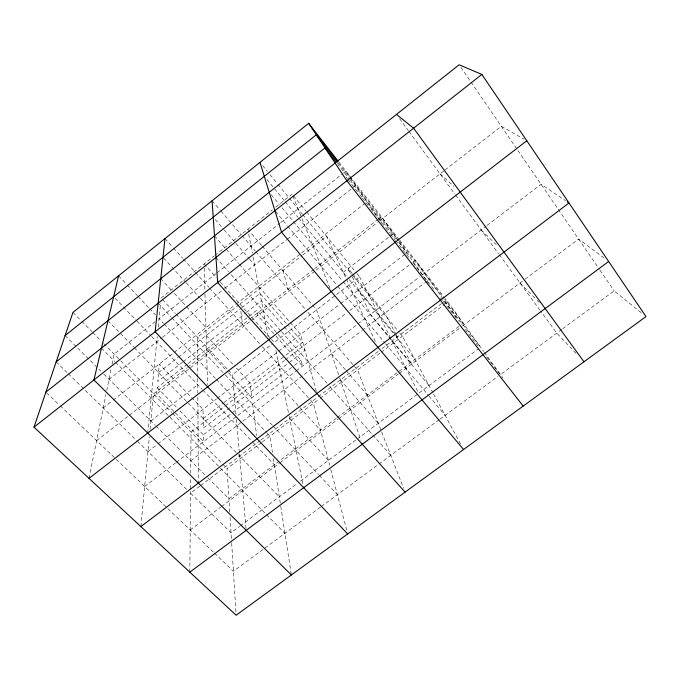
<?xml version="1.0" encoding="UTF-8"?>
<svg xmlns="http://www.w3.org/2000/svg" width="680" height="680" viewBox="0 0 680 680"><rect width="100%" height="100%" fill="white"/><g stroke="black" fill="none" stroke-linecap="round" stroke-linejoin="round"><path stroke-width="0.51" stroke-dasharray="3.4 2.55" d="M189.831 572.144L190.536 490.025M190.544 488.979L190.638 478.533M190.68 473.305L191.037 432.038L224.527 406.402M187.323 364.242L157.216 387.651L156.672 393.966L174.531 412.097M140.87 526.592L149.362 436.815M150.067 429.428L153.425 393.924L186.796 367.99M147.721 433.075L157.25 336.541M158.194 327.054L160.548 303.203M89.012 478.346L105.927 394.613M106.752 390.532L111.052 369.214M112.072 364.166L114.104 354.084L154.862 321.912M161.058 298.061L214.005 256.096M214.829 255.442L272.442 209.771M275.731 207.17L292.153 194.148M216.231 273.471L159.026 318.631L163.395 323.264M217.056 272.825L279.897 223.219M280.721 222.564L342.609 173.714M343.434 173.069L345.907 171.113L349.979 177.004M109.013 379.296L161.67 337.934M162.486 337.288L224.162 288.83M224.978 288.184L286.654 239.734M287.478 239.088L353.311 187.365M354.135 186.719L355.784 185.428M103.241 407.889L112.421 400.716M113.254 400.061L235.254 304.725M236.071 304.087L365.381 203.031M239.079 304.7L197.506 337.17L197.744 377.383M239.904 304.053L301.877 255.654M302.702 255.008L326.587 236.359L375.343 341.624M158.533 372.631L177.752 357.637M178.585 356.983L240.95 308.329M241.782 307.683L260.006 293.462L288.269 325.712M182.487 362.253L157.751 381.514L159.273 364.106L203.014 409.317L203.328 428.137L288.991 362.644M183.311 361.615L245.565 313.14M246.398 312.486L261.4 300.806L305.005 350.396L289.833 361.998M188.156 363.587L248.378 316.761M249.212 316.106L256.743 310.258L301.045 360.247L302.566 366.103L274.49 334.5M187.629 367.344L249.16 319.524M249.994 318.877L313.752 269.322M314.576 268.685L377.324 219.921M378.148 219.283L381.446 216.716L428.375 283.245M96.636 440.589L128.511 415.828M129.353 415.183L250.036 321.453M250.801 320.85L315.248 270.801M316.081 270.147L377.502 222.445M379.993 220.516L444.185 170.655M445.009 170.008L501.313 126.284L524.076 139.204M150.867 420.988L197.786 384.719M343.247 272.315L389.173 236.819M390.014 236.173L393.354 233.588M235.943 414.256L232.45 374.671L272.552 343.791M356.94 273.555L359.575 276.786L274.227 342.507L271.422 339.371M147.968 451.588L157.131 444.55M157.964 443.912L216.469 398.99M217.311 398.344L277.874 351.832M278.715 351.186L339.881 304.215M340.723 303.569L404.362 254.702M405.203 254.056L406.878 252.773L398.387 241.893M203.167 418.54L223.201 403.189M224.043 402.543L285.141 355.725M285.982 355.079L302.753 342.227L288.966 326.502M225.361 405.756L284.572 360.425M285.404 359.796L346.383 313.106M349.758 310.522L412.029 262.846M412.87 262.208L415.395 260.278L459.408 321.759M175.279 412.853L203.566 441.575L203.447 434.758L293.539 365.976M294.372 365.339L301.045 360.247M144.67 486.472L175.593 462.893M176.426 462.256L295.57 371.433M296.387 370.812L357.136 324.504M357.977 323.858L419.875 276.666M422.382 274.754L486.217 226.1M487.058 225.454L541.067 184.28L565.496 200.643M190.791 460.768L241.978 421.829M242.811 421.192L361.548 330.871M362.389 330.233L424.125 283.271M424.957 282.633L429.131 279.463M199.827 486.123L190.51 493.162L231.03 532.755L239.504 526.456M200.677 485.486L259.955 440.716M260.805 440.07L317.543 397.23M318.393 396.584L378.539 351.161M381.93 348.602L443.02 302.464M229.763 512.159L227.06 468.546L261.528 442.535M262.37 441.898L319.26 398.964M320.093 398.335L380.392 352.826M381.242 352.189L444.482 304.462M445.323 303.824L447.848 301.92L445.256 298.588M336.362 418.268L228.93 498.763L206.499 476.416M337.195 417.648L460.692 325.108M461.541 324.471L463.241 323.195L444.575 299.268M190.196 529.958L220.677 507.135M221.527 506.498L279.174 463.327M280.024 462.689L338.011 419.262M338.844 418.633L398.446 374M399.279 373.371L461.627 326.68M462.468 326.043L524.246 279.777M525.096 279.14L578.62 239.054L604.477 258.366M240.346 525.827L297.083 483.659M300.466 481.142L356.303 439.646M357.144 439.017L478.933 348.5M320.467 507.135L233.41 571.251L214.455 553.137M321.317 506.515L378.054 464.729M378.904 464.108L439.161 419.73M440.011 419.109L497.879 376.49M561.833 329.4L500.429 374.612L486.276 356.507M562.674 328.772L614.15 290.87L641.92 313.284M440.045 173.868L454.01 186.49M46.657 392.836L59.534 405.135M60.291 405.858L213.698 552.415M481.151 229.959L496.383 244.724M56.168 361.887L67.558 373.023M68.314 373.762L136.595 440.478M137.351 441.218L186.711 489.447M65.11 335.554L100.827 371.144M103.81 374.111L155.295 425.408M156.034 426.148L205.751 475.668M101.481 348.092L114.826 361.565M115.566 362.312L219.682 467.415M220.422 468.171L284.945 533.298M72.972 312.4L81.056 320.594M81.787 321.334L92.072 331.755M92.803 332.503L100.886 340.688M103.828 343.663L120.045 360.094M120.785 360.85L171.862 412.607M172.601 413.355L221.918 463.327M222.649 464.075L227.06 468.546M519.996 282.957L536.29 299.523M537.03 300.279L539.248 302.541M157.216 387.651L177.03 407.839M179.962 410.83L203.447 434.758M107.984 320.646L119.706 332.707M120.436 333.455L133.62 347.021M134.351 347.769L237.448 453.806M238.178 454.554L279.31 496.867M115.098 298.291L136.281 320.433M137.011 321.198L150.892 335.699M151.623 336.464L202.138 389.266M202.869 390.031L274.346 464.738M576.104 353.481L556.767 333.124L540.566 311.015M118.609 275.791L126.548 284.206M127.27 284.971L137.369 295.681M138.091 296.446L148.92 307.921M149.643 308.686L155.414 314.806M164.126 324.037L215.747 378.751M216.469 379.517L266.322 432.37M267.045 433.135L269.935 436.194L272.45 452.506M158.151 303.203L171.198 317.144M171.929 317.917L224.663 374.255M225.377 375.02L272.221 425.059M272.944 425.833L318.572 474.581M319.294 475.354L337.39 494.683M206.558 349.282L228.123 372.394M228.837 373.159L251.838 397.808L249.917 382.712L235.569 367.225M162.486 299.591L175.346 313.395M176.06 314.16L227.46 369.317M228.174 370.082L232.45 374.671M206.159 335.469L234.855 366.452M160.744 278.647L171.505 290.309M174.377 293.42L185.852 305.864M186.566 306.637L205.938 327.641M289.595 418.336L328.389 460.394M163.702 258.085L185.53 282.047M186.235 282.82L199.614 297.508M200.319 298.282L205.249 303.688M283.849 389.98L320.467 430.176M164.976 238.595L172.771 247.239M173.476 248.03L182.682 258.247M183.396 259.037L194.726 271.609M195.432 272.399L208.853 287.291M209.559 288.074L261.715 345.958M262.421 346.749L309.893 399.432M310.599 400.223L313.429 403.359L329.715 465.435M204.111 263.933L216.044 277.304M220.252 282.03L270.725 338.58M273.793 333.71L257.652 315.537L256.743 310.258M215.951 257.414L228.505 271.626M231.293 274.779L280.865 330.913M281.562 331.712L326.935 383.087M329.715 386.24L372.053 434.18M372.742 434.971L390.762 455.37M214.489 235.875L225.53 248.514M226.219 249.297L238.646 263.517M239.334 264.308L300.585 334.39L316.914 393.524M340.408 379.958L378.293 423.3M215.28 219.564L223.55 229.109M224.247 229.908L235.272 242.641M235.969 243.44L249.067 258.561M249.755 259.361L254.583 264.936M331.5 353.736L345.27 369.631M345.958 370.43L367.31 395.08M212.092 200.787L220.286 210.316M220.966 211.106L241.434 234.923M242.114 235.722L255.111 250.844M255.799 251.643L305.184 309.094M307.912 312.273L357.57 370.048L381.319 431.077M247.8 229.304L261.579 245.438M262.267 246.245L311.788 304.249M312.469 305.056L316.591 309.885L339.422 377.043M275.596 211.522L287.147 225.411M287.827 226.227L337.212 285.617M337.883 286.425L385.024 343.12M385.704 343.927L428.247 395.089M428.927 395.896L445.102 415.352M271.252 194.744L279.335 204.527M282.03 207.782L342.533 280.968M343.204 281.775L429.029 385.594M358.581 289.858L397.315 336.982M266.993 179.613L284.521 200.923M285.2 201.748L298.01 217.319M298.681 218.135L348.576 278.8M349.248 279.607L395.386 335.707M396.058 336.524L414.894 359.423M352.206 273.351L348.219 268.473L350.923 274.048M352.877 274.159L384.803 313.183L395.394 333.319M262.659 165.631L267.333 171.343M270.002 174.607L277.355 183.583M278.026 184.399L288.711 197.455M289.382 198.271L302.107 213.809M302.778 214.625L352.452 275.281M353.124 276.097L399.05 332.18M399.712 332.996L402.373 336.234L433.05 393.031M293.479 195.772L306.06 211.191M306.723 212.007L356.277 272.748M338.844 162.044L399.075 239.334M399.729 240.167L444.601 297.755M338.3 163.005L349.308 177.123M349.953 177.956L398.556 240.261M399.202 241.094L443.929 298.444M337.288 163.642L349.579 179.375M350.225 180.2L397.732 241.06M444.686 301.206L480.633 347.242M346.146 177.208L347.446 178.874M348.1 179.707L359.159 193.868M359.813 194.701L361.769 197.2M362.414 198.033L370.226 208.02M370.88 208.853L389.776 233.036M390.422 233.869L394.986 239.708M395.641 240.542L409.343 258.069M413.253 263.075L434.019 289.646M440.487 297.916L442.425 300.399M443.071 301.231L456.008 317.773M465.043 329.341L479.196 347.446M399.585 118.669L408.298 130.56M408.926 131.41L454.996 194.268M455.617 195.118L498.695 253.895M499.324 254.745L539.946 310.165M447.848 301.92L483.726 351.517M484.338 352.376L502.885 378.012M350.557 177.845L381.795 223.133M460.921 67.379L470.424 81.243M471.019 82.11L517.336 149.659M517.931 150.526L599.343 269.28M599.938 270.147L614.15 290.87M433.551 393.966L461.057 444.898M395.87 334.237L411.604 364.14L370.447 314.347L351.373 274.983M359.575 276.786L418.719 393.414M292.944 196.112L301.606 217.685M301.997 218.662L330.089 288.626M381.692 432.046L403.563 488.257M339.745 378.012L360.918 440.317M282.931 270.453L288.125 289.247M330.769 469.463L346.63 529.907M275.876 350.642L288.983 415.293M289.187 416.304L303.45 486.676M248.736 234.226L252.314 253.002M253.071 256.981L268.608 338.683M273.402 458.617L280.602 505.197M280.764 506.235L291.38 574.957M240.83 311.27L242.53 324.675M252.645 404.149L256.657 435.625M236.402 419.433L239.36 452.914M239.453 453.96L246.194 530.332M230.078 517.302L231.608 542.113M231.676 543.159L236.13 615.221M204.23 268.09L204.858 289.995M204.977 294.21L207.57 384.752M197.752 378.428L197.838 393.159M197.863 397.375L198.39 483.114"/><path stroke-width="1.02" d="M164.976 238.595L155.142 331.755L347.684 533.936M118.609 275.791L93.933 379.958L291.38 574.957M45.9 392.113L459.144 64.778L481.848 74.434L646 316.582L236.13 615.221L34 427.159L72.972 312.4L308.661 123.318L338.207 161.219M65.11 335.554L316.285 134.784L337.654 162.18M56.168 361.887L325.006 147.9L335.997 161.984M34 427.159L481.848 74.434M89.012 478.346L526.804 140.751M140.87 526.592L568.99 202.98L567.248 201.807M189.831 572.144L608.651 261.486M396.474 114.427L413.593 128.189L583.984 361.769M405.067 492.133L217.668 282.506L212.092 200.787M463.556 449.514L281.554 232.186L259.981 162.367M523.183 406.07L346.851 180.761L308.661 123.318"/></g></svg>
